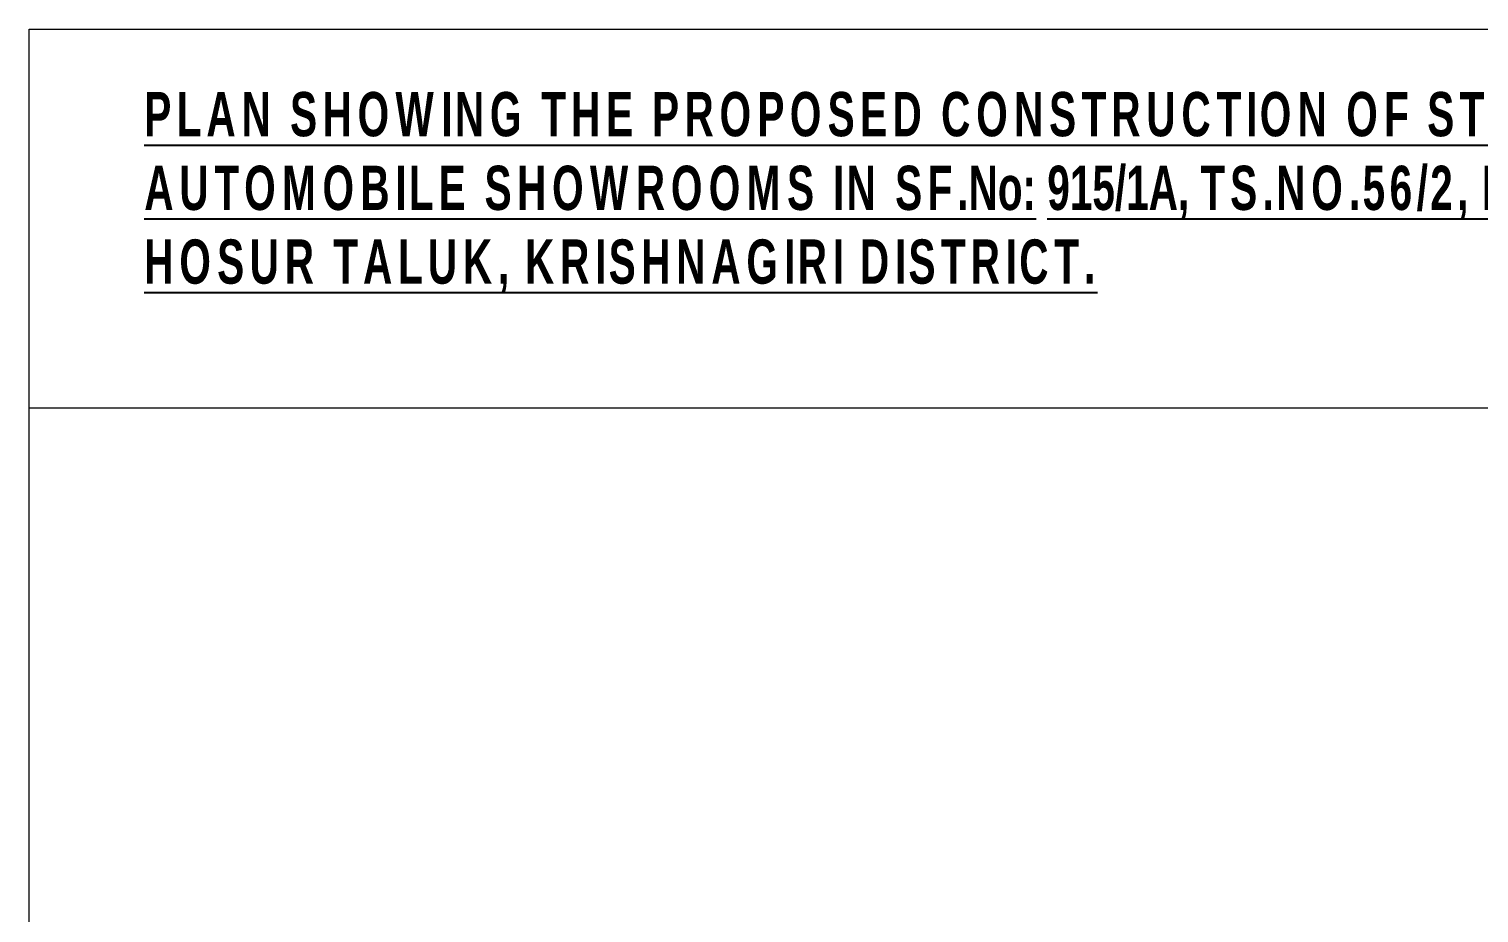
# Model space of a CAD drawing. Header units: metres. Extents: x -1560950 to -1560825, y 42726 to 42863.
# Drawn here: x -1560949.74 to -1560916.95, y 42842.54 to 42862.53 of the extents above; entities that cross this region are included whole.
import ezdxf

# ---------------------------------------------------------------- set-up
doc = ezdxf.new("R2010")
doc.units = ezdxf.units.M
doc.header["$LTSCALE"] = 750
doc.header["$MEASUREMENT"] = 0
doc.layers.get('0').update_dxf_attribs({"lineweight": 5})
doc.styles.add('STYLE2', font='romant.shx', dxfattribs={"width": 0.8, "height": 4})

msp = doc.modelspace()

# ---------------------------------------------------------------- linework, layer by layer
at = {"color": 0, "ltscale": 0.25}
msp.add_line((-1560949.74, 42853.96046), (-1560839.92478, 42853.96046), dxfattribs=at)
msp.add_lwpolyline([(-1560949.74, 42862.52886), (-1560825.35591, 42862.52886), (-1560825.35591, 42771.27671), (-1560949.74, 42771.27671)], close=True, dxfattribs=at)

# ---------------------------------------------------------------- texts
at = {"color": 0, "lineweight": -2, "ltscale": 0.25, "insert": (-1560947.1328, 42861.10409), "char_height": 1, "width": 241.0268512, "attachment_point": 1, "style": 'STYLE2'}
msp.add_mtext('\\A1;{\\fSwis721 BlkCn BT|b1|i0|c0|p34;\\T1.2;\\L\\C152;PLAN SHOWING THE PROPOSED CONSTRUCTION OF STILT FLOOR, FIRST FLOOR, SECOND FLOOR & THIRD FLOOR COMMERCIAL BUILDING- \\PAUTOMOBILE SHOWROOMS IN SF\\T1;.No: 915/1A, \\T1.2;TS.NO.56/2,\\T1; BLOCK 53, WARD - C\\T1.2; AT HOSUR TOWN, HOSUR CITY MUNICIPAL CORPORATION, \\H1.87801x; \\H0.53248x;\\PHOSUR TALUK, KRISHNAGIRI DISTRICT.\\H1.58421x; }', dxfattribs=at)

doc.saveas('drawing.dxf')
